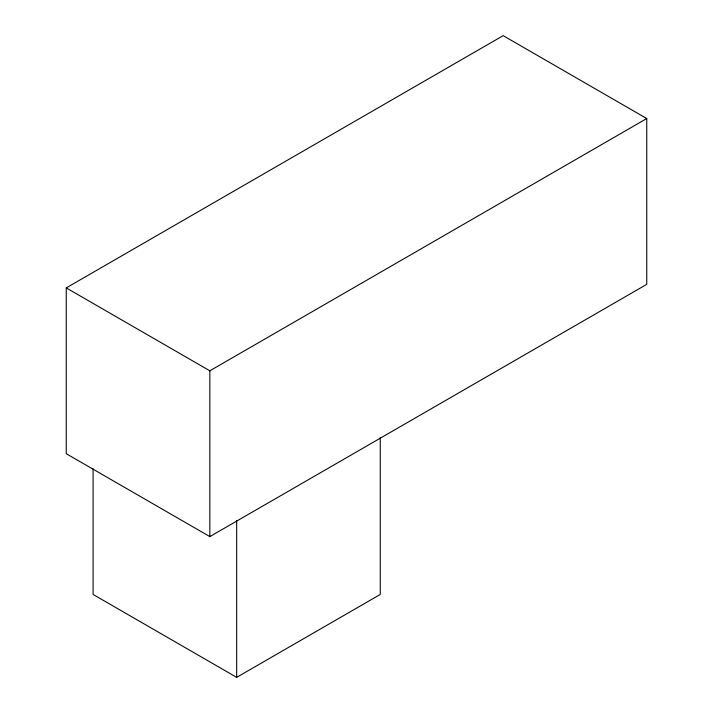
<?xml version="1.0" encoding="UTF-8"?>
<svg xmlns="http://www.w3.org/2000/svg" width="713" height="713" viewBox="0 0 713 713"><rect width="100%" height="100%" fill="white"/><g stroke="black" fill="none" stroke-linecap="round" stroke-linejoin="round"><path stroke-width="1.07" d="M66.247 287.9L503.164 35.65L646.753 118.545L646.753 284.344L209.836 536.604L66.247 453.7L66.247 287.9L209.836 370.805L646.753 118.545M93.091 468.708L93.091 594.455L236.671 677.35L380.261 594.455L380.261 437.55M236.671 520.454L236.671 677.35M209.836 370.805L209.836 536.604"/></g></svg>
